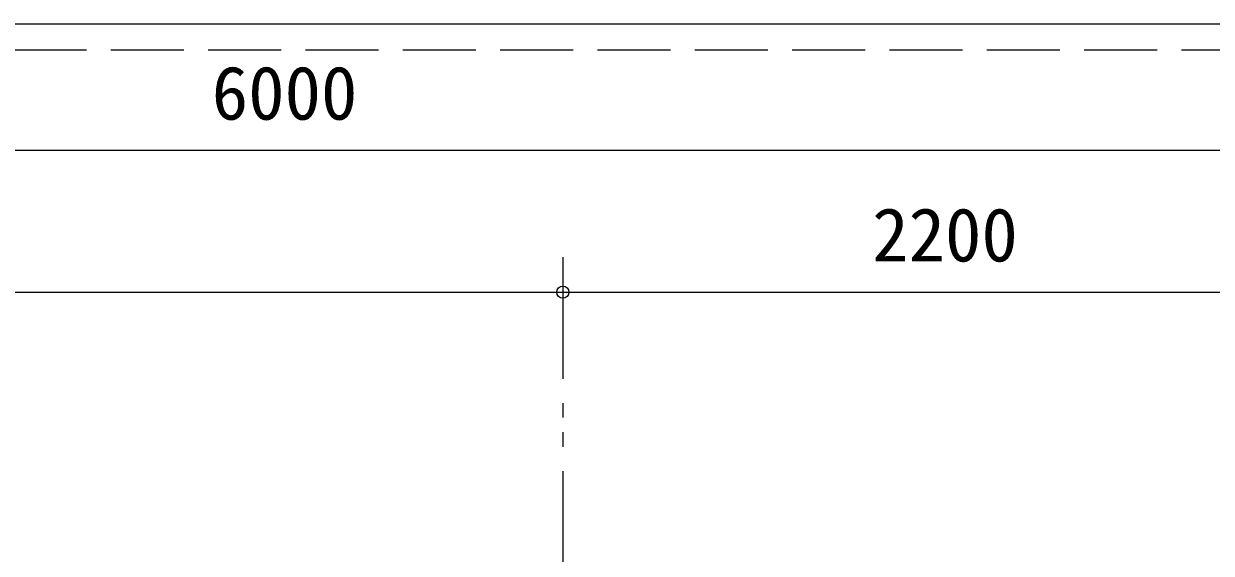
# Model space of a CAD drawing. Units: millimetres at full size. Extents: x -22551 to 92397, y -19340 to 14894.
# Drawn here: x 2611 to 6027, y 7166 to 8689 of the extents above; entities that cross this region are included whole.
import ezdxf
from ezdxf.enums import TextEntityAlignment as Align

# ---------------------------------------------------------------- set-up
doc = ezdxf.new("R2010")
doc.units = ezdxf.units.MM
doc.header["$LTSCALE"] = 70
doc.header["$PDMODE"] = 32
doc.header["$PDSIZE"] = 35
doc.linetypes.add('DASHED3', pattern=[4, 3, -1])
doc.linetypes.add('DOUBLE_CHAIN1', pattern=[8.8, 5, -1, 0.6, -0.6, 0.6, -1])
for name, color, linetype, lineweight in [('0-0_NoName', 7, 'Continuous', 15), ('2-0_通芯', 7, 'Continuous', 15), ('2-2_間仕切り芯', 7, 'DOUBLE_CHAIN1', 15)]:
    doc.layers.add(name, color=color, linetype=linetype, lineweight=lineweight)
doc.styles.add('ＭＳ ゴシック', font='')
doc.styles.get('ＭＳ ゴシック').set_extended_font_data('MS Gothic')

# ---------------------------------------------------------------- blocks, each defined once
blk = doc.blocks.new('グループ部品-125')
at = {"layer": '2-0_通芯'}
blk.add_line((26.61, 8689.3), (13661.61, 8689.3), dxfattribs=at)
at = {"layer": '2-0_通芯', "linetype": 'DASHED3'}
blk.add_line((-498.39, 8614.3), (13211.61, 8614.3), dxfattribs=at)
at = {"layer": '2-0_通芯', "linetype": 'DOUBLE_CHAIN1'}
blk.add_line((4161.61, 8017.87), (4161.61, -1485.67), dxfattribs=at)

msp = doc.modelspace()

# ---------------------------------------------------------------- linework, layer by layer
at = {"layer": '0-0_NoName'}
for p, q in [((361.61, 8325.12), (6361.61, 8325.12)), ((4161.61, 7947.87), (4161.61, 7917.06)), ((361.61, 7917.06), (4161.61, 7917.06)), ((4161.61, 7917.06), (6361.61, 7917.06))]:
    msp.add_line(p, q, dxfattribs=at)
msp.add_point((4161.61, 7917.06), dxfattribs=at)
at = {"layer": '2-2_間仕切り芯'}
msp.add_line((4161.61, 8017.87), (4161.61, -1485.67), dxfattribs=at)

# ---------------------------------------------------------------- block references
at = {"layer": '2-0_通芯'}
msp.add_blockref('グループ部品-125', (0, 0), dxfattribs=at)

# ---------------------------------------------------------------- texts
at = {"layer": '0-0_NoName', "style": 'ＭＳ ゴシック'}
for s, p in [('6000', (3151.61, 8367.12)), ('2200', (5051.61, 7959.06))]:
    msp.add_text(s, height=154, dxfattribs=at).set_placement(p, align=Align.BOTTOM_LEFT)

doc.saveas('drawing.dxf')
